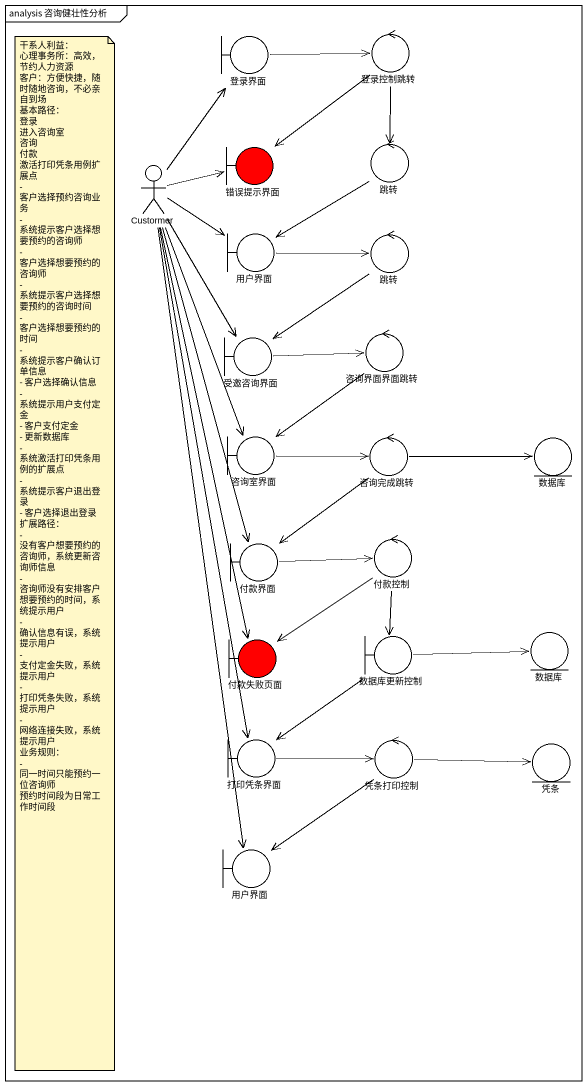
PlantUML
@startuml
mainframe analysis 咨询健壮性分析
boundary 登录界面
control 登录控制跳转
actor Custormer
boundary 错误提示界面 #FF0000
control 跳转
boundary 用户界面
control "跳转" as 跳转_2
control 咨询界面界面跳转
boundary 受邀咨询界面
boundary 咨询室界面
control 咨询完成跳转
entity 数据库
boundary 付款界面
control 付款控制
boundary 付款失败页面 #FF0000
boundary 数据库更新控制
entity "数据库" as 数据库_2
boundary 打印凭条界面
control 凭条打印控制
entity 凭条
boundary "用户界面" as 用户界面_2
登录界面 -right-> 登录控制跳转
登录控制跳转 --> 错误提示界面
登录控制跳转 --> 跳转
Custormer -up-> 登录界面
Custormer -right-> 错误提示界面
Custormer -right-> 用户界面
Custormer --> 受邀咨询界面
Custormer --> 咨询室界面
Custormer --> 付款界面
Custormer --> 付款失败页面
Custormer --> 打印凭条界面
Custormer --> 用户界面_2
跳转 --> 用户界面
用户界面 -right-> 跳转_2
跳转_2 --> 受邀咨询界面
咨询界面界面跳转 --> 咨询室界面
受邀咨询界面 -right-> 咨询界面界面跳转
咨询室界面 -right-> 咨询完成跳转
咨询完成跳转 -right-> 数据库
咨询完成跳转 --> 付款界面
付款界面 -right-> 付款控制
付款控制 --> 付款失败页面
付款控制 --> 数据库更新控制
数据库更新控制 -right-> 数据库_2
数据库更新控制 --> 打印凭条界面
打印凭条界面 -right-> 凭条打印控制
凭条打印控制 -right-> 凭条
凭条打印控制 --> 用户界面_2
note as N1
  干系人利益：
  心理事务所：高效，节约人力资源
  客户：方便快捷，随时随地咨询，不必亲自到场
  基本路径：
  登录
  进入咨询室
  咨询
  付款
  激活打印凭条用例扩展点
  - 客户选择预约咨询业务
  - 系统提示客户选择想要预约的咨询师
  - 客户选择想要预约的咨询师
  - 系统提示客户选择想要预约的咨询时间
  - 客户选择想要预约的时间
  - 系统提示客户确认订单信息
  - 客户选择确认信息
  - 系统提示用户支付定金
  - 客户支付定金
  - 更新数据库
  - 系统激活打印凭条用例的扩展点
  - 系统提示客户退出登录
  - 客户选择退出登录
  扩展路径：
  - 没有客户想要预约的咨询师，系统更新咨询师信息
  - 咨询师没有安排客户想要预约的时间，系统提示用户
  - 确认信息有误，系统提示用户
  - 支付定金失败，系统提示用户
  - 打印凭条失败，系统提示用户
  - 网络连接失败，系统提示用户
  业务规则：
  - 同一时间只能预约一位咨询师
  预约时间段为日常工作时间段
end note
@enduml
